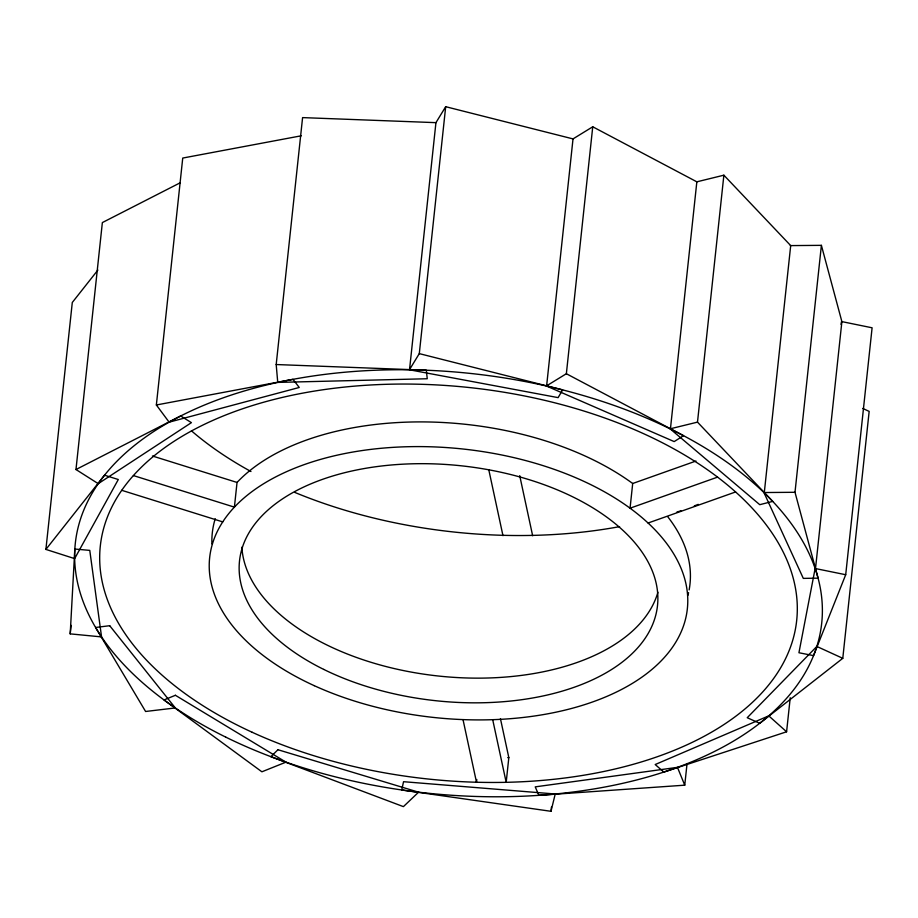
<?xml version="1.0" encoding="UTF-8"?>
<svg xmlns="http://www.w3.org/2000/svg" width="918" height="918" viewBox="0 0 918 918"><rect width="100%" height="100%" fill="white"/><g stroke="black" fill="none" stroke-linecap="round" stroke-linejoin="round"><path stroke-width="1.38" d="M70.204 633.868L74.828 549.033L89.769 550.387L101.554 636.908L70.204 633.868L71.111 625.353M45.9 549.412L104.526 475.203L118.296 479.517L74.645 558.626L45.9 549.412L72.293 302.47L97.882 270.076M75.976 469.523L180.674 415.969L191.414 422.647L98.237 483.671L75.976 469.523L102.357 222.581L180.077 182.843M156.358 404.987L293.003 379.329L299.245 387.476L169.13 422.165L156.358 404.987L182.739 158.057L301.322 135.784M152.411 455.994L237.039 482.443L234.4 507.138L133.397 475.57M276.192 364.538L426.319 370.229L427.249 378.744L277.741 382.404L276.192 364.538L302.584 117.607L435.935 122.656L409.543 369.587M419.296 353.625L562.642 389.898L558.11 397.632L409.428 369.782L419.296 353.625L445.689 106.695L573.016 138.905L546.623 385.847M476.798 779.497L476.499 782.239L463.016 719.609M500.436 718.656L508.824 757.625L506.185 782.32L492.702 719.689M566.36 373.729L683.543 435.683L674.179 441.592L546.382 385.985L566.36 373.729L592.741 126.787L696.842 181.821L670.45 428.752M550.995 811.305L555.229 794.001L403.553 781.7L401.717 789.973L550.995 811.305L551.454 807.048M695.982 461.031L632.697 483.499L630.058 508.193L717.578 477.119M697.496 422.131L670.129 428.832L759.76 504.682L772.704 501.389L697.496 422.131L723.877 175.189L696.521 181.902M684.748 785.177L677.461 767.356L535.228 786.864L538.877 795.344L684.748 785.177L687.02 763.891M764.304 492.53L790.696 245.599L723.877 175.189M794.999 492.289L763.937 492.541L803.307 578.386L818.076 578.156L794.999 492.289L821.392 245.347L790.318 245.599M786.588 731.784L768.768 715.856L655.188 764.533L663.829 772.072L786.588 731.784L790.237 697.726M815.505 568.563L841.886 321.633L821.392 245.347M845.707 574.725L815.138 568.494L798.935 652.744L813.543 655.624L845.707 574.725L872.1 327.795L841.531 321.552L840.991 324.341M842.781 658.321L816.825 646.444L747.229 717.715L759.702 723.304L842.781 658.321L869.162 411.39L862.759 408.453M435.82 122.84L445.689 106.695M572.775 139.054L592.741 126.787M648.085 523.019L735.605 491.956M508.824 757.625L507.7 757.648M121.738 490.315L222.741 521.894M519.714 475.65L532.658 535.756M488.835 469.982L502.972 535.676M698.231 504.361A350.171 196.819 6.1 0 1 694.306 505.898M680.904 510.764A350.171 196.819 6.1 0 1 676.784 512.152M619.581 526.645A350.171 196.819 6.1 0 1 294.999 492.496M250.97 471.508A350.171 196.819 6.1 0 1 191.483 430.863M667.788 516.8A240.206 135.015 6.1 0 1 689.143 589.884M688.58 592.649A240.206 135.015 6.1 0 1 687.903 595.403M211.909 543.904A240.206 135.015 6.1 0 1 215.225 518.693M237.039 482.443A240.206 135.015 6.1 0 1 632.697 483.499M657.919 592.225A210.188 118.147 6.1 0 1 438.047 675.981A210.188 118.147 6.1 0 1 241.87 547.151M277.947 749.731L270.879 756.673L403.404 806.635L418.585 792.188L277.947 749.731M175.384 695.282L164.024 699.964L261.894 771.797L285.968 762.147L175.384 695.282M109.701 625.697L95.598 627.487L145.595 711.484L175.315 707.95L109.701 625.697M323.744 669.417A210.188 118.147 6.1 0 0 656.496 611.985A210.188 118.147 6.1 0 0 365.261 468.364A210.188 118.147 6.1 0 0 323.744 669.417M314.243 685.666A240.206 135.015 6.1 0 0 687.157 610.401A240.206 135.015 6.1 0 0 344.101 453.687A240.206 135.015 6.1 0 0 314.243 685.666M252.209 732.289A350.171 196.819 6.1 0 0 796.354 623.23A350.171 196.819 6.1 0 0 296.939 394.258A350.171 196.819 6.1 0 0 252.209 732.289M225.725 737.108A375.336 210.968 6.1 0 0 819.923 634.556A375.336 210.968 6.1 0 0 299.853 378.101A375.336 210.968 6.1 0 0 225.725 737.108"/></g></svg>
